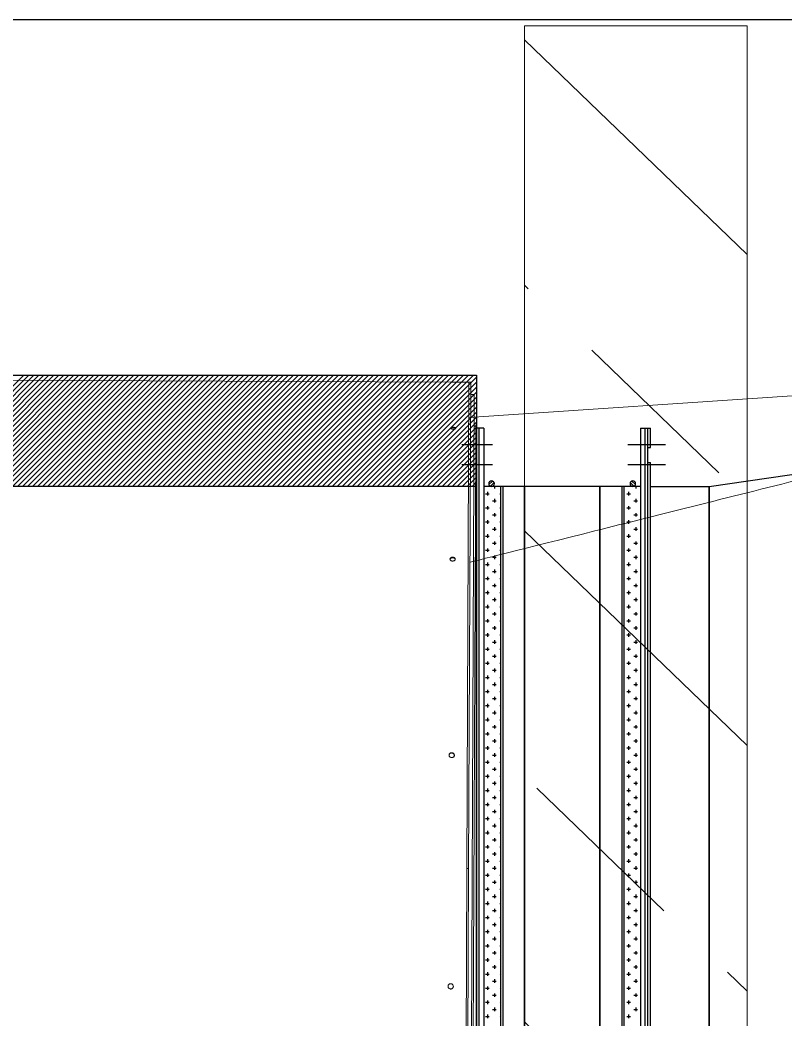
# Model space of a CAD drawing. Header units: millimetres. Extents: x -379292 to 1221486, y 92049 to 447512.
# Drawn here: x -116208 to -115521, y 275978 to 276876 of the extents above; entities that cross this region are included whole.
import ezdxf

# ---------------------------------------------------------------- set-up
doc = ezdxf.new("R2010")
doc.units = ezdxf.units.MM
doc.linetypes.add('CENTER', pattern=[2, 1.25, -0.25, 0.25, -0.25])
for name, color, linetype, lineweight in [('-M-YNGN-ZON2', 4, 'SP', 30), ('_Systemair', 3, 'Continuous', 30), ('_Systemair Ventilation Equipments', 7, 'Continuous', 30), ('Aironn-DEF', 7, 'Continuous', 0), ('Aironn-THF', 7, 'Continuous', 0), ('E_CT_KA', 4, 'Continuous', 9)]:
    doc.layers.add(name, color=color, linetype=linetype, lineweight=lineweight)
doc.layers.add('AIRONN ZONLAMA', color=4, linetype='Continuous')
doc.styles.add('CIZGI', font='tahoma.ttf', dxfattribs={"width": 0.8, "oblique": 20})
doc.styles.get("Standard").update_dxf_attribs({"font": 'segoeuil.ttf'})
doc.linetypes.add('SP', pattern='A,2,-0.1,["SP",CIZGI,S=0.14,R=0.2,X=0,Y=-0.07],-0.255', length=2.355)

# ---------------------------------------------------------------- blocks, each defined once
blk = doc.blocks.new('GFL 1000')
at = {"layer": '_Systemair Ventilation Equipments'}
for p, q in [((9522.706, 3733.756), (9522.706, 3735.506)), ((9522.956, 3735.506), (9522.706, 3735.506)), ((9522.956, 3735.506), (9522.706, 3735.506)), ((9522.956, 3733.756), (9522.956, 3735.506)), ((9522.706, 3628.106), (9522.706, 3732.406)), ((9522.956, 3628.106), (9522.956, 3732.406)), ((9517.456, 3630.256), (9517.456, 3730.256)), ((9522.706, 3730.256), (9517.456, 3730.256))]:
    blk.add_line(p, q, dxfattribs=at)
at = {"layer": '_Systemair Ventilation Equipments', "linetype": 'CENTER'}
for p, q in [((9522.956, 3733.756), (9522.706, 3733.756)), ((9522.956, 3732.406), (9522.706, 3732.406))]:
    blk.add_line(p, q, dxfattribs=at)
blk = doc.blocks.new('RSA 1000')
at = {"layer": '_Systemair Ventilation Equipments'}
for p, q in [((9723.068, 3740.256), (9623.068, 3740.256)), ((9623.068, 3740.256), (9623.068, 3620.256))]:
    blk.add_line(p, q, dxfattribs=at)
at = {"layer": '_Systemair Ventilation Equipments', "color": 7, "linetype": 'Continuous'}
for p, q in [((9623.068, 3740.256), (9623.068, 3730.256)), ((9623.068, 3730.256), (9723.068, 3730.256))]:
    blk.add_line(p, q, dxfattribs=at)
at = {"layer": '_Systemair Ventilation Equipments', "color": 3, "linetype": 'Continuous'}
for p, q in [((9632.894, 3730.256), (9623.068, 3740.082)), ((9633.343, 3730.256), (9623.343, 3740.256)), ((9633.792, 3730.256), (9623.792, 3740.256)), ((9634.241, 3730.256), (9624.241, 3740.256)), ((9634.69, 3730.256), (9624.69, 3740.256)), ((9635.139, 3730.256), (9625.139, 3740.256)), ((9635.588, 3730.256), (9625.588, 3740.256)), ((9636.037, 3730.256), (9626.037, 3740.256)), ((9636.486, 3730.256), (9626.486, 3740.256)), ((9636.935, 3730.256), (9626.935, 3740.256)), ((9637.385, 3730.256), (9627.385, 3740.256)), ((9637.834, 3730.256), (9627.834, 3740.256)), ((9638.283, 3730.256), (9628.283, 3740.256)), ((9638.732, 3730.256), (9628.732, 3740.256)), ((9639.181, 3730.256), (9629.181, 3740.256)), ((9639.63, 3730.256), (9629.63, 3740.256)), ((9640.079, 3730.256), (9630.079, 3740.256)), ((9640.528, 3730.256), (9630.528, 3740.256)), ((9640.977, 3730.256), (9630.977, 3740.256)), ((9641.426, 3730.256), (9631.426, 3740.256)), ((9641.875, 3730.256), (9631.875, 3740.256)), ((9642.324, 3730.256), (9632.324, 3740.256)), ((9642.773, 3730.256), (9632.773, 3740.256)), ((9643.222, 3730.256), (9633.222, 3740.256)), ((9643.671, 3730.256), (9633.671, 3740.256)), ((9644.12, 3730.256), (9634.12, 3740.256)), ((9644.569, 3730.256), (9634.569, 3740.256)), ((9645.018, 3730.256), (9635.018, 3740.256)), ((9645.467, 3730.256), (9635.467, 3740.256)), ((9645.916, 3730.256), (9635.916, 3740.256)), ((9646.365, 3730.256), (9636.365, 3740.256)), ((9646.814, 3730.256), (9636.814, 3740.256)), ((9647.263, 3730.256), (9637.263, 3740.256)), ((9647.712, 3730.256), (9637.712, 3740.256)), ((9648.161, 3730.256), (9638.161, 3740.256)), ((9648.61, 3730.256), (9638.61, 3740.256)), ((9649.059, 3730.256), (9639.059, 3740.256)), ((9649.508, 3730.256), (9639.508, 3740.256)), ((9649.957, 3730.256), (9639.957, 3740.256)), ((9650.406, 3730.256), (9640.406, 3740.256)), ((9650.855, 3730.256), (9640.855, 3740.256)), ((9651.304, 3730.256), (9641.304, 3740.256)), ((9651.753, 3730.256), (9641.753, 3740.256)), ((9652.202, 3730.256), (9642.202, 3740.256)), ((9652.651, 3730.256), (9642.651, 3740.256)), ((9653.1, 3730.256), (9643.1, 3740.256)), ((9653.549, 3730.256), (9643.549, 3740.256)), ((9653.998, 3730.256), (9643.998, 3740.256)), ((9654.447, 3730.256), (9644.447, 3740.256)), ((9654.896, 3730.256), (9644.896, 3740.256)), ((9655.345, 3730.256), (9645.345, 3740.256)), ((9655.794, 3730.256), (9645.794, 3740.256)), ((9656.243, 3730.256), (9646.243, 3740.256)), ((9656.692, 3730.256), (9646.692, 3740.256)), ((9657.141, 3730.256), (9647.141, 3740.256)), ((9657.59, 3730.256), (9647.59, 3740.256)), ((9658.039, 3730.256), (9648.039, 3740.256)), ((9658.488, 3730.256), (9648.488, 3740.256)), ((9658.937, 3730.256), (9648.937, 3740.256)), ((9659.386, 3730.256), (9649.386, 3740.256)), ((9659.835, 3730.256), (9649.835, 3740.256)), ((9660.284, 3730.256), (9650.284, 3740.256)), ((9660.733, 3730.256), (9650.733, 3740.256)), ((9661.182, 3730.256), (9651.182, 3740.256)), ((9661.631, 3730.256), (9651.631, 3740.256)), ((9662.08, 3730.256), (9652.08, 3740.256)), ((9662.529, 3730.256), (9652.529, 3740.256)), ((9662.978, 3730.256), (9652.978, 3740.256)), ((9663.427, 3730.256), (9653.427, 3740.256)), ((9663.876, 3730.256), (9653.876, 3740.256)), ((9664.325, 3730.256), (9654.325, 3740.256)), ((9664.774, 3730.256), (9654.774, 3740.256)), ((9665.223, 3730.256), (9655.223, 3740.256)), ((9665.672, 3730.256), (9655.672, 3740.256)), ((9666.121, 3730.256), (9656.121, 3740.256)), ((9666.57, 3730.256), (9656.57, 3740.256)), ((9667.019, 3730.256), (9657.019, 3740.256)), ((9667.468, 3730.256), (9657.468, 3740.256)), ((9667.917, 3730.256), (9657.917, 3740.256)), ((9668.366, 3730.256), (9658.366, 3740.256)), ((9668.815, 3730.256), (9658.815, 3740.256)), ((9669.264, 3730.256), (9659.264, 3740.256)), ((9669.713, 3730.256), (9659.713, 3740.256)), ((9670.162, 3730.256), (9660.162, 3740.256)), ((9670.611, 3730.256), (9660.611, 3740.256)), ((9671.06, 3730.256), (9661.06, 3740.256)), ((9671.509, 3730.256), (9661.509, 3740.256)), ((9671.958, 3730.256), (9661.958, 3740.256)), ((9672.407, 3730.256), (9662.407, 3740.256)), ((9672.857, 3730.256), (9662.857, 3740.256)), ((9673.306, 3730.256), (9663.306, 3740.256)), ((9673.755, 3730.256), (9663.755, 3740.256)), ((9632.445, 3730.256), (9623.068, 3739.633)), ((9631.996, 3730.256), (9623.068, 3739.184)), ((9631.547, 3730.256), (9623.068, 3738.735)), ((9631.098, 3730.256), (9623.068, 3738.286)), ((9630.649, 3730.256), (9623.068, 3737.837)), ((9630.2, 3730.256), (9623.068, 3737.388)), ((9629.751, 3730.256), (9623.068, 3736.939)), ((9629.302, 3730.256), (9623.068, 3736.49)), ((9628.853, 3730.256), (9623.068, 3736.041)), ((9628.404, 3730.256), (9623.068, 3735.592)), ((9627.955, 3730.256), (9623.068, 3735.143)), ((9627.506, 3730.256), (9623.068, 3734.694)), ((9627.057, 3730.256), (9623.068, 3734.245)), ((9626.608, 3730.256), (9623.068, 3733.796)), ((9626.159, 3730.256), (9623.068, 3733.347)), ((9625.71, 3730.256), (9623.068, 3732.898)), ((9625.261, 3730.256), (9623.068, 3732.449)), ((9624.812, 3730.256), (9623.068, 3732)), ((9624.363, 3730.256), (9623.068, 3731.551)), ((9623.914, 3730.256), (9623.068, 3731.102)), ((9623.465, 3730.256), (9623.068, 3730.653))]:
    blk.add_line(p, q, dxfattribs=at)
blk = doc.blocks.new('EVH 1000')
at = {"layer": '_Systemair Ventilation Equipments'}
for p, q in [((9874.527, 3625.006), (9874.527, 3735.506)), ((9875.177, 3735.506), (9874.527, 3735.506)), ((9875.177, 3735.506), (9874.527, 3735.506)), ((9874.777, 3625.006), (9874.777, 3735.506)), ((9875.177, 3735.506), (9875.177, 3625.006)), ((9889.277, 3735.506), (9889.277, 3625.006)), ((9889.277, 3735.506), (9889.927, 3735.506)), ((9889.277, 3735.506), (9889.927, 3735.506)), ((9889.677, 3625.006), (9889.677, 3735.506)), ((9889.927, 3625.006), (9889.927, 3735.506)), ((9872.953, 3734.006), (9876.322, 3734.006)), ((9888.479, 3734.006), (9891.246, 3734.006)), ((9872.953, 3732.206), (9876.322, 3732.206)), ((9888.479, 3732.206), (9891.246, 3732.206)), ((9875.968, 3730.739), (9875.644, 3730.415)), ((9888.486, 3730.739), (9888.81, 3730.415)), ((9875.177, 3730.256), (9889.277, 3730.256)), ((9875.621, 3730.206), (9875.621, 3730.078)), ((9876.11, 3730.597), (9875.786, 3730.273)), ((9876.256, 3729.76), (9876.256, 3729.443)), ((9876.677, 3730.256), (9876.677, 3630.106)), ((9876.877, 3730.256), (9876.877, 3630.106)), ((9878.827, 3680.256), (9878.827, 3730.256)), ((9878.877, 3730.256), (9878.877, 3630.106)), ((9885.627, 3730.256), (9885.627, 3630.106)), ((9885.627, 3680.256), (9885.627, 3730.256)), ((9887.577, 3730.256), (9887.577, 3630.106)), ((9887.777, 3730.256), (9887.777, 3630.106)), ((9888.321, 3730.206), (9888.321, 3730.078)), ((9888.344, 3730.597), (9888.668, 3730.273)), ((9888.956, 3729.76), (9888.956, 3729.443)), ((9875.78, 3728.966), (9875.463, 3728.966)), ((9875.621, 3729.125), (9875.621, 3728.808)), ((9876.415, 3729.601), (9876.098, 3729.601)), ((9887.845, 3729.601), (9887.778, 3729.601)), ((9888.48, 3728.966), (9888.163, 3728.966)), ((9888.321, 3729.125), (9888.321, 3728.808)), ((9889.115, 3729.601), (9888.798, 3729.601)), ((9876.415, 3728.331), (9876.098, 3728.331)), ((9876.256, 3728.49), (9876.256, 3728.173)), ((9887.845, 3728.331), (9887.779, 3728.331)), ((9889.115, 3728.331), (9888.798, 3728.331)), ((9888.956, 3728.49), (9888.956, 3728.173)), ((9875.78, 3727.696), (9875.463, 3727.696)), ((9875.621, 3727.855), (9875.621, 3727.538)), ((9876.256, 3727.22), (9876.256, 3726.903)), ((9888.48, 3727.696), (9888.163, 3727.696)), ((9888.321, 3727.855), (9888.321, 3727.538)), ((9888.956, 3727.22), (9888.956, 3726.903)), ((9875.78, 3726.426), (9875.463, 3726.426)), ((9875.621, 3726.585), (9875.621, 3726.268)), ((9876.415, 3727.061), (9876.098, 3727.061)), ((9887.845, 3727.061), (9887.78, 3727.061)), ((9888.48, 3726.426), (9888.163, 3726.426)), ((9888.321, 3726.585), (9888.321, 3726.268)), ((9889.115, 3727.061), (9888.798, 3727.061)), ((9875.621, 3725.315), (9875.621, 3724.998)), ((9876.415, 3725.791), (9876.098, 3725.791)), ((9876.256, 3725.95), (9876.256, 3725.633)), ((9887.845, 3725.791), (9887.782, 3725.791)), ((9888.321, 3725.315), (9888.321, 3724.998)), ((9889.115, 3725.791), (9888.798, 3725.791)), ((9888.956, 3725.95), (9888.956, 3725.633)), ((9875.78, 3725.156), (9875.463, 3725.156)), ((9876.415, 3724.521), (9876.098, 3724.521)), ((9876.256, 3724.68), (9876.256, 3724.363)), ((9887.845, 3724.521), (9887.783, 3724.521)), ((9888.48, 3725.156), (9888.163, 3725.156)), ((9889.115, 3724.521), (9888.798, 3724.521)), ((9888.956, 3724.68), (9888.956, 3724.363)), ((9875.78, 3723.886), (9875.463, 3723.886)), ((9875.621, 3724.045), (9875.621, 3723.728)), ((9888.48, 3723.886), (9888.163, 3723.886)), ((9888.321, 3724.045), (9888.321, 3723.728)), ((9875.78, 3722.616), (9875.463, 3722.616)), ((9875.621, 3722.775), (9875.621, 3722.458)), ((9876.415, 3723.251), (9876.098, 3723.251)), ((9876.256, 3723.41), (9876.256, 3723.093)), ((9887.845, 3723.251), (9887.784, 3723.251)), ((9888.48, 3722.616), (9888.163, 3722.616)), ((9888.321, 3722.775), (9888.321, 3722.458)), ((9889.115, 3723.251), (9888.798, 3723.251)), ((9888.956, 3723.41), (9888.956, 3723.093)), ((9876.415, 3721.981), (9876.098, 3721.981)), ((9876.256, 3722.14), (9876.256, 3721.823)), ((9887.845, 3721.981), (9887.785, 3721.981)), ((9889.115, 3721.981), (9888.798, 3721.981)), ((9888.956, 3722.14), (9888.956, 3721.823)), ((9875.78, 3721.346), (9875.463, 3721.346)), ((9875.621, 3721.505), (9875.621, 3721.188)), ((9876.256, 3720.87), (9876.256, 3720.553)), ((9888.48, 3721.346), (9888.163, 3721.346)), ((9888.321, 3721.505), (9888.321, 3721.188)), ((9888.956, 3720.87), (9888.956, 3720.553)), ((9875.78, 3720.076), (9875.463, 3720.076)), ((9875.621, 3720.235), (9875.621, 3719.918)), ((9876.415, 3720.711), (9876.098, 3720.711)), ((9887.845, 3720.711), (9887.787, 3720.711)), ((9888.48, 3720.076), (9888.163, 3720.076)), ((9888.321, 3720.235), (9888.321, 3719.918)), ((9889.115, 3720.711), (9888.798, 3720.711)), ((9876.415, 3719.441), (9876.098, 3719.441)), ((9876.256, 3719.6), (9876.256, 3719.283)), ((9887.845, 3719.441), (9887.788, 3719.441)), ((9889.115, 3719.441), (9888.798, 3719.441)), ((9888.956, 3719.6), (9888.956, 3719.283)), ((9875.78, 3718.806), (9875.463, 3718.806)), ((9875.621, 3718.965), (9875.621, 3718.648)), ((9876.415, 3718.171), (9876.098, 3718.171)), ((9876.256, 3718.33), (9876.256, 3718.013)), ((9887.845, 3718.171), (9887.789, 3718.171)), ((9888.48, 3718.806), (9888.163, 3718.806)), ((9888.321, 3718.965), (9888.321, 3718.648)), ((9889.115, 3718.171), (9888.798, 3718.171)), ((9888.956, 3718.33), (9888.956, 3718.013)), ((9875.78, 3717.536), (9875.463, 3717.536)), ((9875.621, 3717.695), (9875.621, 3717.378)), ((9888.48, 3717.536), (9888.163, 3717.536)), ((9888.321, 3717.695), (9888.321, 3717.378)), ((9875.621, 3716.425), (9875.621, 3716.108)), ((9876.415, 3716.901), (9876.098, 3716.901)), ((9876.256, 3717.06), (9876.256, 3716.743)), ((9887.845, 3716.901), (9887.791, 3716.901)), ((9888.321, 3716.425), (9888.321, 3716.108)), ((9889.115, 3716.901), (9888.798, 3716.901)), ((9888.956, 3717.06), (9888.956, 3716.743)), ((9875.78, 3716.266), (9875.463, 3716.266)), ((9876.415, 3715.631), (9876.098, 3715.631)), ((9876.256, 3715.79), (9876.256, 3715.473)), ((9887.845, 3715.631), (9887.792, 3715.631)), ((9888.48, 3716.266), (9888.163, 3716.266)), ((9889.115, 3715.631), (9888.798, 3715.631)), ((9888.956, 3715.79), (9888.956, 3715.473)), ((9875.78, 3714.996), (9875.463, 3714.996)), ((9875.621, 3715.155), (9875.621, 3714.838)), ((9876.256, 3714.52), (9876.256, 3714.203)), ((9888.48, 3714.996), (9888.163, 3714.996)), ((9888.321, 3715.155), (9888.321, 3714.838)), ((9888.956, 3714.52), (9888.956, 3714.203)), ((9875.78, 3713.726), (9875.463, 3713.726)), ((9875.621, 3713.885), (9875.621, 3713.568)), ((9876.415, 3714.361), (9876.098, 3714.361)), ((9887.845, 3714.361), (9887.793, 3714.361)), ((9888.48, 3713.726), (9888.163, 3713.726)), ((9888.321, 3713.885), (9888.321, 3713.568)), ((9889.115, 3714.361), (9888.798, 3714.361)), ((9876.415, 3713.091), (9876.098, 3713.091)), ((9876.256, 3713.25), (9876.256, 3712.933)), ((9887.845, 3713.091), (9887.794, 3713.091)), ((9889.115, 3713.091), (9888.798, 3713.091)), ((9888.956, 3713.25), (9888.956, 3712.933)), ((9875.78, 3712.456), (9875.463, 3712.456)), ((9875.621, 3712.615), (9875.621, 3712.298)), ((9876.415, 3711.821), (9876.098, 3711.821)), ((9876.256, 3711.98), (9876.256, 3711.663)), ((9887.845, 3711.821), (9887.796, 3711.821)), ((9888.48, 3712.456), (9888.163, 3712.456)), ((9888.321, 3712.615), (9888.321, 3712.298)), ((9889.115, 3711.821), (9888.798, 3711.821)), ((9888.956, 3711.98), (9888.956, 3711.663)), ((9875.78, 3711.186), (9875.463, 3711.186)), ((9875.621, 3711.345), (9875.621, 3711.028)), ((9888.48, 3711.186), (9888.163, 3711.186)), ((9888.321, 3711.345), (9888.321, 3711.028)), ((9875.621, 3710.075), (9875.621, 3709.758)), ((9876.415, 3710.551), (9876.098, 3710.551)), ((9876.256, 3710.71), (9876.256, 3710.393)), ((9887.845, 3710.551), (9887.797, 3710.551)), ((9888.321, 3710.075), (9888.321, 3709.758)), ((9889.115, 3710.551), (9888.798, 3710.551)), ((9888.956, 3710.71), (9888.956, 3710.393)), ((9875.78, 3709.916), (9875.463, 3709.916)), ((9876.415, 3709.281), (9876.098, 3709.281)), ((9876.256, 3709.44), (9876.256, 3709.123)), ((9887.845, 3709.281), (9887.798, 3709.281)), ((9888.48, 3709.916), (9888.163, 3709.916)), ((9889.115, 3709.281), (9888.798, 3709.281)), ((9888.956, 3709.44), (9888.956, 3709.123)), ((9875.78, 3708.646), (9875.463, 3708.646)), ((9875.621, 3708.805), (9875.621, 3708.488)), ((9888.48, 3708.646), (9888.163, 3708.646)), ((9888.321, 3708.805), (9888.321, 3708.488)), ((9875.78, 3707.376), (9875.463, 3707.376)), ((9875.621, 3707.535), (9875.621, 3707.218)), ((9876.415, 3708.011), (9876.098, 3708.011)), ((9876.256, 3708.17), (9876.256, 3707.853)), ((9887.845, 3708.011), (9887.799, 3708.011)), ((9888.48, 3707.376), (9888.163, 3707.376)), ((9888.321, 3707.535), (9888.321, 3707.218)), ((9889.115, 3708.011), (9888.798, 3708.011)), ((9888.956, 3708.17), (9888.956, 3707.853)), ((9876.415, 3706.741), (9876.098, 3706.741)), ((9876.256, 3706.9), (9876.256, 3706.583)), ((9887.845, 3706.741), (9887.801, 3706.741)), ((9889.115, 3706.741), (9888.798, 3706.741)), ((9888.956, 3706.9), (9888.956, 3706.583)), ((9875.78, 3706.106), (9875.463, 3706.106)), ((9875.621, 3706.265), (9875.621, 3705.948)), ((9876.256, 3705.63), (9876.256, 3705.313)), ((9888.48, 3706.106), (9888.163, 3706.106)), ((9888.321, 3706.265), (9888.321, 3705.948)), ((9888.956, 3705.63), (9888.956, 3705.313)), ((9875.78, 3704.836), (9875.463, 3704.836)), ((9875.621, 3704.995), (9875.621, 3704.678)), ((9876.415, 3705.471), (9876.098, 3705.471)), ((9887.845, 3705.471), (9887.802, 3705.471)), ((9888.48, 3704.836), (9888.163, 3704.836)), ((9888.321, 3704.995), (9888.321, 3704.678)), ((9889.115, 3705.471), (9888.798, 3705.471)), ((9875.621, 3703.725), (9875.621, 3703.408)), ((9876.415, 3704.201), (9876.098, 3704.201)), ((9876.256, 3704.36), (9876.256, 3704.043)), ((9887.845, 3704.201), (9887.803, 3704.201)), ((9888.321, 3703.725), (9888.321, 3703.408)), ((9889.115, 3704.201), (9888.798, 3704.201)), ((9888.956, 3704.36), (9888.956, 3704.043)), ((9875.78, 3703.566), (9875.463, 3703.566)), ((9876.415, 3702.931), (9876.098, 3702.931)), ((9876.256, 3703.09), (9876.256, 3702.773)), ((9887.845, 3702.931), (9887.804, 3702.931)), ((9888.48, 3703.566), (9888.163, 3703.566)), ((9889.115, 3702.931), (9888.798, 3702.931)), ((9888.956, 3703.09), (9888.956, 3702.773)), ((9875.78, 3702.296), (9875.463, 3702.296)), ((9875.621, 3702.455), (9875.621, 3702.138)), ((9888.48, 3702.296), (9888.163, 3702.296)), ((9888.321, 3702.455), (9888.321, 3702.138)), ((9875.78, 3701.026), (9875.463, 3701.026)), ((9875.621, 3701.185), (9875.621, 3700.868)), ((9876.415, 3701.661), (9876.098, 3701.661)), ((9876.256, 3701.82), (9876.256, 3701.503)), ((9887.845, 3701.661), (9887.806, 3701.661)), ((9888.48, 3701.026), (9888.163, 3701.026)), ((9888.321, 3701.185), (9888.321, 3700.868)), ((9889.115, 3701.661), (9888.798, 3701.661)), ((9888.956, 3701.82), (9888.956, 3701.503)), ((9876.415, 3700.391), (9876.098, 3700.391)), ((9876.256, 3700.55), (9876.256, 3700.233)), ((9887.845, 3700.391), (9887.807, 3700.391)), ((9889.115, 3700.391), (9888.798, 3700.391)), ((9888.956, 3700.55), (9888.956, 3700.233)), ((9875.78, 3699.756), (9875.463, 3699.756)), ((9875.621, 3699.915), (9875.621, 3699.598)), ((9876.256, 3699.28), (9876.256, 3698.963)), ((9888.48, 3699.756), (9888.163, 3699.756)), ((9888.321, 3699.915), (9888.321, 3699.598)), ((9888.956, 3699.28), (9888.956, 3698.963)), ((9875.78, 3698.486), (9875.463, 3698.486)), ((9875.621, 3698.645), (9875.621, 3698.328)), ((9876.415, 3699.121), (9876.098, 3699.121)), ((9887.845, 3699.121), (9887.808, 3699.121)), ((9888.48, 3698.486), (9888.163, 3698.486)), ((9888.321, 3698.645), (9888.321, 3698.328)), ((9889.115, 3699.121), (9888.798, 3699.121)), ((9875.145, 3697.851), (9875.145, 3697.851)), ((9876.415, 3697.851), (9876.098, 3697.851)), ((9876.256, 3698.01), (9876.256, 3697.693)), ((9887.845, 3697.851), (9887.81, 3697.851)), ((9889.115, 3697.851), (9888.798, 3697.851)), ((9888.956, 3698.01), (9888.956, 3697.693)), ((9875.145, 3696.581), (9875.144, 3696.581)), ((9875.78, 3697.216), (9875.463, 3697.216)), ((9875.621, 3697.375), (9875.621, 3697.058)), ((9876.415, 3696.581), (9876.098, 3696.581)), ((9876.256, 3696.74), (9876.256, 3696.423)), ((9887.845, 3696.581), (9887.811, 3696.581)), ((9888.48, 3697.216), (9888.163, 3697.216)), ((9888.321, 3697.375), (9888.321, 3697.058)), ((9889.115, 3696.581), (9888.798, 3696.581)), ((9888.956, 3696.74), (9888.956, 3696.423)), ((9875.78, 3695.946), (9875.463, 3695.946)), ((9875.621, 3696.105), (9875.621, 3695.788)), ((9888.48, 3695.946), (9888.163, 3695.946)), ((9888.321, 3696.105), (9888.321, 3695.788)), ((9875.145, 3695.311), (9875.142, 3695.311)), ((9875.621, 3694.835), (9875.621, 3694.518)), ((9876.415, 3695.311), (9876.098, 3695.311)), ((9876.256, 3695.47), (9876.256, 3695.153)), ((9887.845, 3695.311), (9887.812, 3695.311)), ((9888.321, 3694.835), (9888.321, 3694.518)), ((9889.115, 3695.311), (9888.798, 3695.311)), ((9888.956, 3695.47), (9888.956, 3695.153)), ((9875.145, 3694.041), (9875.141, 3694.041)), ((9875.78, 3694.676), (9875.463, 3694.676)), ((9876.415, 3694.041), (9876.098, 3694.041)), ((9876.256, 3694.2), (9876.256, 3693.883)), ((9887.845, 3694.041), (9887.813, 3694.041)), ((9888.48, 3694.676), (9888.163, 3694.676)), ((9889.115, 3694.041), (9888.798, 3694.041)), ((9888.956, 3694.2), (9888.956, 3693.883)), ((9875.78, 3693.406), (9875.463, 3693.406)), ((9875.621, 3693.565), (9875.621, 3693.248)), ((9888.48, 3693.406), (9888.163, 3693.406)), ((9888.321, 3693.565), (9888.321, 3693.248)), ((9875.145, 3692.771), (9875.14, 3692.771)), ((9875.78, 3692.136), (9875.463, 3692.136)), ((9875.621, 3692.295), (9875.621, 3691.978)), ((9876.415, 3692.771), (9876.098, 3692.771)), ((9876.256, 3692.93), (9876.256, 3692.613)), ((9887.845, 3692.771), (9887.815, 3692.771)), ((9888.48, 3692.136), (9888.163, 3692.136)), ((9888.321, 3692.295), (9888.321, 3691.978)), ((9889.115, 3692.771), (9888.798, 3692.771)), ((9888.956, 3692.93), (9888.956, 3692.613)), ((9875.145, 3691.501), (9875.138, 3691.501)), ((9876.415, 3691.501), (9876.098, 3691.501)), ((9876.256, 3691.66), (9876.256, 3691.343)), ((9887.845, 3691.501), (9887.816, 3691.501)), ((9889.115, 3691.501), (9888.798, 3691.501)), ((9888.956, 3691.66), (9888.956, 3691.343)), ((9875.78, 3690.866), (9875.463, 3690.866)), ((9875.621, 3691.025), (9875.621, 3690.708)), ((9876.256, 3690.39), (9876.256, 3690.073)), ((9888.48, 3690.866), (9888.163, 3690.866)), ((9888.321, 3691.025), (9888.321, 3690.708)), ((9888.956, 3690.39), (9888.956, 3690.073)), ((9875.145, 3690.231), (9875.137, 3690.231)), ((9875.78, 3689.596), (9875.463, 3689.596)), ((9875.621, 3689.755), (9875.621, 3689.438)), ((9876.415, 3690.231), (9876.098, 3690.231)), ((9887.845, 3690.231), (9887.817, 3690.231)), ((9888.48, 3689.596), (9888.163, 3689.596)), ((9888.321, 3689.755), (9888.321, 3689.438)), ((9889.115, 3690.231), (9888.798, 3690.231)), ((9875.145, 3688.961), (9875.136, 3688.961)), ((9875.621, 3688.485), (9875.621, 3688.168)), ((9876.415, 3688.961), (9876.098, 3688.961)), ((9876.256, 3689.12), (9876.256, 3688.803)), ((9887.845, 3688.961), (9887.818, 3688.961)), ((9888.321, 3688.485), (9888.321, 3688.168)), ((9889.115, 3688.961), (9888.798, 3688.961)), ((9888.956, 3689.12), (9888.956, 3688.803)), ((9875.145, 3687.691), (9875.135, 3687.691)), ((9875.78, 3688.326), (9875.463, 3688.326)), ((9876.415, 3687.691), (9876.098, 3687.691)), ((9876.256, 3687.85), (9876.256, 3687.533)), ((9887.845, 3687.691), (9887.82, 3687.691)), ((9888.48, 3688.326), (9888.163, 3688.326)), ((9889.115, 3687.691), (9888.798, 3687.691)), ((9888.956, 3687.85), (9888.956, 3687.533)), ((9875.78, 3687.056), (9875.463, 3687.056)), ((9875.621, 3687.215), (9875.621, 3686.898)), ((9888.48, 3687.056), (9888.163, 3687.056)), ((9888.321, 3687.215), (9888.321, 3686.898)), ((9875.145, 3686.421), (9875.133, 3686.421)), ((9875.78, 3685.786), (9875.463, 3685.786)), ((9875.621, 3685.945), (9875.621, 3685.628)), ((9876.415, 3686.421), (9876.098, 3686.421)), ((9876.256, 3686.58), (9876.256, 3686.263)), ((9887.845, 3686.421), (9887.821, 3686.421)), ((9888.48, 3685.786), (9888.163, 3685.786)), ((9888.321, 3685.945), (9888.321, 3685.628)), ((9889.115, 3686.421), (9888.798, 3686.421)), ((9888.956, 3686.58), (9888.956, 3686.263)), ((9875.145, 3685.151), (9875.132, 3685.151)), ((9876.415, 3685.151), (9876.098, 3685.151)), ((9876.256, 3685.31), (9876.256, 3684.993)), ((9887.845, 3685.151), (9887.822, 3685.151)), ((9889.115, 3685.151), (9888.798, 3685.151)), ((9888.956, 3685.31), (9888.956, 3684.993)), ((9875.78, 3684.516), (9875.463, 3684.516)), ((9875.621, 3684.675), (9875.621, 3684.358)), ((9876.256, 3684.04), (9876.256, 3683.723)), ((9888.48, 3684.516), (9888.163, 3684.516)), ((9888.321, 3684.675), (9888.321, 3684.358)), ((9888.956, 3684.04), (9888.956, 3683.723)), ((9875.145, 3683.881), (9875.131, 3683.881)), ((9875.78, 3683.246), (9875.463, 3683.246)), ((9875.621, 3683.405), (9875.621, 3683.088)), ((9876.415, 3683.881), (9876.098, 3683.881)), ((9887.845, 3683.881), (9887.824, 3683.881)), ((9888.48, 3683.246), (9888.163, 3683.246)), ((9888.321, 3683.405), (9888.321, 3683.088)), ((9889.115, 3683.881), (9888.798, 3683.881)), ((9875.145, 3682.611), (9875.13, 3682.611)), ((9876.415, 3682.611), (9876.098, 3682.611)), ((9876.256, 3682.77), (9876.256, 3682.453)), ((9887.845, 3682.611), (9887.825, 3682.611)), ((9889.115, 3682.611), (9888.798, 3682.611)), ((9888.956, 3682.77), (9888.956, 3682.453))]:
    blk.add_line(p, q, dxfattribs=at)
for centre in [(9875.877, 3730.506), (9888.577, 3730.506)]:
    blk.add_circle(centre, 0.25, dxfattribs=at)
blk = doc.blocks.new('RED 1000')
at = {"layer": '_Systemair Ventilation Equipments', "color": 2}
for q in [(9805.334, 1434.633), (9847.334, 1328.633)]:
    blk.add_line((9847.334, 1428.633), q, dxfattribs=at)
blk = doc.blocks.new('wdsdfgf')
at = {"layer": '_Systemair Ventilation Equipments', "xscale": 10, "yscale": 10, "zscale": 10}
for name, p in [('RSA 1000', (1476.09, -21481.39)), ('RED 1000', (-975.57, 1534.85)), ('GFL 1000', (2323.22, -21481.39)), ('EVH 1000', (-1192.5, -21481.39))]:
    blk.add_blockref(name, p, dxfattribs=at)
blk = doc.blocks.new('OtoParkBodrumKatMimari')
at = {"layer": '_Systemair', "color": 7, "xscale": -1}
blk.add_blockref('wdsdfgf', (228263.66, 159817.03), dxfattribs=at)
blk = doc.blocks.new('A$C69E5DB5D')
at = {"layer": '-M-YNGN-ZON2', "ltscale": 500}
blk.add_line((-719.943, 3215.675), (-901.12, 3215.675), dxfattribs=at)
blk = doc.blocks.new('*U723')
h = blk.add_hatch()
h.set_pattern_fill('ANSI33', color=0, scale=50, angle=1, style=0)
h.paths.add_polyline_path([(-7451.3, 200), (601.57, 200), (601.57, 0), (-7451.3, 0)])
at = {"color": 0}
blk.add_lwpolyline([(-7451.3, 200), (601.57, 200), (601.57, 0), (-7451.3, 0)], close=True, dxfattribs=at)
at = {"ltscale": 25, "flags": 1}
for tag, p in [('YUKSEKLIK', (-228.63, -148.71)), ('KALINLIK', (-228.63, -213.32))]:
    blk.add_attdef(tag, p, '', height=50, dxfattribs=at)
blk = doc.blocks.new('TF1000-2')
at = {"layer": 'Aironn-THF', "color": 2, "linetype": 'Continuous', "lineweight": 15}
blk.add_line((19519.762, 4563.671), (19524.7, 4493.77), dxfattribs=at)
at = {"layer": 'Aironn-THF', "color": 7, "linetype": 'Continuous', "lineweight": 15}
for p, q in [((19522.642, 4494.25), (19522.641, 4493.93)), ((19629.054, 4494.212), (19522.642, 4494.25)), ((19525.478, 4494.409), (19525.478, 4494.299)), ((19521.521, 4493.931), (19521.521, 4493.771)), ((19521.521, 4493.931), (19565.249, 4493.915)), ((19521.521, 4493.771), (19565.249, 4493.755)), ((19521.537, 4493.771), (19521.537, 4492.611)), ((19565.249, 4493.755), (19565.249, 4493.915)), ((19565.249, 4493.915), (19629.13, 4493.892)), ((19565.249, 4493.755), (19629.13, 4493.732)), ((19521.537, 4492.611), (19521.533, 4492.611)), ((19521.537, 4492.131), (19521.502, 4395.56)), ((19521.533, 4492.131), (19521.537, 4492.131))]:
    blk.add_line(p, q, dxfattribs=at)
blk.add_arc((19525.362, 4494.409), 0.16, 269.9795, 359.9795, dxfattribs=at)
at = {"layer": 'Aironn-THF', "color": 2, "linetype": 'Continuous', "lineweight": 15}
blk.add_open_spline([(19537.714, 4493.925), (19537.714, 4493.925), (19535.04, 4504.412), (19528.228, 4531.085), (19523.114, 4551.086), (19519.705, 4564.421)], degree=3, knots=[0, 0, 0, 0, 0.25, 0.5, 1, 1, 1, 1], dxfattribs=at)
at = {"layer": 'Aironn-THF', "color": 7, "linetype": 'Continuous', "lineweight": 15}
for points, knots in [([(19540.142, 4494.404), (19539.654, 4494.404), (19538.68, 4494.405), (19537.294, 4494.405), (19535.969, 4494.406), (19534.701, 4494.406), (19533.498, 4494.407), (19532.36, 4494.407), (19531.299, 4494.407), (19530.33, 4494.408), (19529.453, 4494.408), (19528.664, 4494.408), (19527.955, 4494.409), (19527.323, 4494.409), (19526.774, 4494.409), (19526.308, 4494.409), (19525.934, 4494.409), (19525.652, 4494.409), (19525.467, 4494.409), (19525.37, 4494.409), (19525.371, 4494.409), (19525.372, 4494.409)], [0, 0, 0, 0, 0.052819, 0.105638, 0.158823, 0.212008, 0.26635, 0.320692, 0.375434, 0.430176, 0.482995, 0.535814, 0.589, 0.642187, 0.696532, 0.750878, 0.805625, 0.860371, 0.913143, 0.965914, 1, 1, 1, 1]), ([(19611.554, 4494.379), (19611.052, 4494.379), (19610.049, 4494.379), (19608.468, 4494.38), (19606.835, 4494.38), (19605.132, 4494.381), (19603.36, 4494.382), (19601.52, 4494.382), (19599.633, 4494.383), (19597.722, 4494.384), (19595.79, 4494.384), (19593.841, 4494.385), (19591.861, 4494.386), (19589.835, 4494.386), (19587.764, 4494.387), (19585.651, 4494.388), (19583.52, 4494.389), (19581.396, 4494.389), (19579.283, 4494.39), (19577.185, 4494.391), (19575.084, 4494.392), (19572.965, 4494.392), (19570.831, 4494.393), (19568.685, 4494.394), (19566.552, 4494.395), (19564.457, 4494.396), (19562.403, 4494.396), (19560.391, 4494.397), (19558.406, 4494.398), (19556.432, 4494.398), (19554.475, 4494.399), (19552.537, 4494.4), (19550.642, 4494.4), (19548.775, 4494.401), (19546.943, 4494.402), (19545.147, 4494.402), (19543.411, 4494.403), (19541.734, 4494.404), (19540.672, 4494.404), (19540.142, 4494.404)], [0, 0, 0, 0, 0.02649, 0.053002, 0.079515, 0.106004, 0.133263, 0.160546, 0.18783, 0.215088, 0.241578, 0.268091, 0.294604, 0.321094, 0.348355, 0.37564, 0.402926, 0.430187, 0.456653, 0.483142, 0.509631, 0.536097, 0.563332, 0.590593, 0.617853, 0.645088, 0.671542, 0.698019, 0.724496, 0.75095, 0.778171, 0.805417, 0.832664, 0.859885, 0.887881, 0.915917, 0.943967, 0.972004, 1, 1, 1, 1]), ([(19521.537, 4492.131), (19521.537, 4492.134), (19521.537, 4492.141), (19521.537, 4492.197), (19521.537, 4492.276), (19521.537, 4492.347), (19521.537, 4492.399), (19521.537, 4492.438), (19521.537, 4492.489), (19521.537, 4492.539), (19521.537, 4492.576), (19521.537, 4492.604), (19521.537, 4492.608), (19521.537, 4492.611)], [0, 0, 0, 0, 0.124744, 0.249487, 0.374231, 0.498975, 0.529735, 0.581799, 0.65511, 0.749586, 0.8251, 0.892079, 1, 1, 1, 1]), ([(19525.671, 4492.609), (19525.659, 4492.606), (19525.635, 4492.598), (19525.604, 4492.543), (19525.584, 4492.464), (19525.579, 4492.393), (19525.58, 4492.341), (19525.583, 4492.302), (19525.59, 4492.25), (19525.604, 4492.201), (19525.622, 4492.164), (19525.644, 4492.136), (19525.66, 4492.132), (19525.671, 4492.129)], [0, 0, 0, 0, 0.124805, 0.249609, 0.374414, 0.499219, 0.52993, 0.581946, 0.655209, 0.749637, 0.825128, 0.892091, 1, 1, 1, 1]), ([(19525.701, 4492.593), (19525.697, 4492.591), (19525.684, 4492.582), (19525.664, 4492.54), (19525.646, 4492.474), (19525.637, 4492.395), (19525.639, 4492.313), (19525.652, 4492.238), (19525.672, 4492.176), (19525.691, 4492.153), (19525.7, 4492.142)], [0, 0, 0, 0, 0.051426, 0.187158, 0.322892, 0.458625, 0.594357, 0.730089, 0.865821, 1, 1, 1, 1]), ([(19525.671, 4492.129), (19525.683, 4492.133), (19525.707, 4492.14), (19525.738, 4492.195), (19525.755, 4492.262), (19525.761, 4492.315), (19525.763, 4492.342), (19525.763, 4492.356), (19525.763, 4492.362), (19525.763, 4492.366), (19525.763, 4492.368), (19525.763, 4492.368), (19525.763, 4492.369), (19525.763, 4492.369), (19525.763, 4492.377), (19525.763, 4492.398), (19525.76, 4492.436), (19525.752, 4492.488), (19525.738, 4492.538), (19525.72, 4492.574), (19525.698, 4492.602), (19525.681, 4492.607), (19525.671, 4492.609)], [0, 0, 0, 0, 0.124746, 0.249492, 0.374238, 0.436913, 0.468289, 0.483981, 0.491828, 0.495752, 0.497713, 0.498694, 0.499185, 0.49943, 0.499508, 0.530298, 0.582378, 0.65569, 0.750104, 0.82543, 0.89226, 1, 1, 1, 1]), ([(19537.444, 4492.605), (19537.422, 4492.601), (19537.377, 4492.594), (19537.321, 4492.539), (19537.283, 4492.459), (19537.273, 4492.388), (19537.275, 4492.337), (19537.28, 4492.298), (19537.294, 4492.246), (19537.32, 4492.197), (19537.353, 4492.16), (19537.394, 4492.132), (19537.425, 4492.128), (19537.444, 4492.125)], [0, 0, 0, 0, 0.124805, 0.249609, 0.374414, 0.499219, 0.52993, 0.581946, 0.655209, 0.749637, 0.825128, 0.892091, 1, 1, 1, 1]), ([(19537.489, 4492.602), (19537.483, 4492.603), (19537.457, 4492.606), (19537.413, 4492.584), (19537.366, 4492.537), (19537.333, 4492.47), (19537.318, 4492.391), (19537.321, 4492.309), (19537.344, 4492.233), (19537.383, 4492.173), (19537.433, 4492.132), (19537.471, 4492.128), (19537.489, 4492.125)], [0, 0, 0, 0, 0.036868, 0.144259, 0.251651, 0.359043, 0.466436, 0.573828, 0.681219, 0.788611, 0.896004, 1, 1, 1, 1]), ([(19537.444, 4492.125), (19537.466, 4492.129), (19537.51, 4492.136), (19537.567, 4492.191), (19537.599, 4492.258), (19537.61, 4492.31), (19537.613, 4492.338), (19537.614, 4492.351), (19537.614, 4492.358), (19537.614, 4492.362), (19537.614, 4492.363), (19537.614, 4492.364), (19537.614, 4492.365), (19537.614, 4492.365), (19537.614, 4492.373), (19537.613, 4492.393), (19537.608, 4492.432), (19537.594, 4492.484), (19537.568, 4492.533), (19537.535, 4492.57), (19537.494, 4492.598), (19537.463, 4492.602), (19537.444, 4492.605)], [0, 0, 0, 0, 0.124746, 0.249492, 0.374238, 0.436913, 0.468289, 0.483981, 0.491828, 0.495752, 0.497713, 0.498694, 0.499185, 0.49943, 0.499508, 0.530298, 0.582378, 0.65569, 0.750104, 0.82543, 0.89226, 1, 1, 1, 1]), ([(19555.063, 4492.599), (19555.034, 4492.595), (19554.976, 4492.588), (19554.903, 4492.532), (19554.853, 4492.453), (19554.84, 4492.382), (19554.843, 4492.33), (19554.849, 4492.292), (19554.868, 4492.24), (19554.902, 4492.19), (19554.945, 4492.153), (19554.998, 4492.125), (19555.038, 4492.121), (19555.063, 4492.119)], [0, 0, 0, 0, 0.124805, 0.249609, 0.374414, 0.499219, 0.52993, 0.581946, 0.655209, 0.749637, 0.825128, 0.892091, 1, 1, 1, 1]), ([(19555.088, 4492.596), (19555.079, 4492.596), (19555.046, 4492.6), (19554.989, 4492.577), (19554.927, 4492.531), (19554.884, 4492.463), (19554.863, 4492.384), (19554.868, 4492.302), (19554.898, 4492.227), (19554.949, 4492.166), (19555.015, 4492.126), (19555.064, 4492.121), (19555.088, 4492.119)], [0, 0, 0, 0, 0.036868, 0.144259, 0.251651, 0.359043, 0.466436, 0.573828, 0.681219, 0.788611, 0.896004, 1, 1, 1, 1]), ([(19555.063, 4492.119), (19555.092, 4492.122), (19555.15, 4492.129), (19555.224, 4492.185), (19555.266, 4492.251), (19555.28, 4492.304), (19555.284, 4492.331), (19555.285, 4492.345), (19555.285, 4492.352), (19555.285, 4492.355), (19555.285, 4492.357), (19555.285, 4492.358), (19555.285, 4492.358), (19555.285, 4492.359), (19555.285, 4492.366), (19555.284, 4492.387), (19555.278, 4492.426), (19555.259, 4492.477), (19555.225, 4492.527), (19555.182, 4492.564), (19555.129, 4492.592), (19555.088, 4492.596), (19555.063, 4492.599)], [0, 0, 0, 0, 0.124746, 0.249492, 0.374238, 0.436913, 0.468289, 0.483981, 0.491828, 0.495752, 0.497713, 0.498694, 0.499185, 0.49943, 0.499508, 0.530298, 0.582378, 0.65569, 0.750104, 0.82543, 0.89226, 1, 1, 1, 1]), ([(19575.847, 4492.591), (19575.816, 4492.588), (19575.753, 4492.58), (19575.673, 4492.525), (19575.619, 4492.446), (19575.605, 4492.375), (19575.608, 4492.323), (19575.615, 4492.284), (19575.635, 4492.233), (19575.672, 4492.183), (19575.719, 4492.146), (19575.776, 4492.118), (19575.82, 4492.114), (19575.847, 4492.111)], [0, 0, 0, 0, 0.124805, 0.249609, 0.374414, 0.499219, 0.52993, 0.581946, 0.655209, 0.749637, 0.825128, 0.892091, 1, 1, 1, 1]), ([(19575.847, 4492.111), (19575.878, 4492.115), (19575.941, 4492.122), (19576.021, 4492.177), (19576.066, 4492.244), (19576.082, 4492.297), (19576.086, 4492.324), (19576.087, 4492.338), (19576.087, 4492.344), (19576.087, 4492.348), (19576.087, 4492.35), (19576.087, 4492.35), (19576.087, 4492.351), (19576.087, 4492.351), (19576.087, 4492.359), (19576.086, 4492.38), (19576.079, 4492.418), (19576.059, 4492.47), (19576.022, 4492.52), (19575.975, 4492.556), (19575.918, 4492.584), (19575.874, 4492.589), (19575.847, 4492.591)], [0, 0, 0, 0, 0.124746, 0.249492, 0.374238, 0.436913, 0.468289, 0.483981, 0.491828, 0.495752, 0.497713, 0.498694, 0.499185, 0.49943, 0.499508, 0.530298, 0.582378, 0.65569, 0.750104, 0.82543, 0.89226, 1, 1, 1, 1])]:
    blk.add_open_spline(points, degree=3, knots=knots, dxfattribs=at)
blk = doc.blocks.new('jhjhl')
at = {"layer": 'Aironn-DEF', "color": 0}
blk.add_blockref('TF1000-2', (16001.908, 8863.365), dxfattribs=at)

msp = doc.modelspace()

# ---------------------------------------------------------------- block references
at = {"color": 8}
msp.add_blockref('OtoParkBodrumKatMimari', (-246354.82, 100818.76), dxfattribs=at)

# ---------------------------------------------------------------- next in the draw order: block references
at = {"layer": '-M-YNGN-ZON2', "ltscale": 25, "xscale": 10, "yscale": 10, "zscale": 10}
msp.add_blockref('A$C69E5DB5D', (-107645.85, 244719.52), dxfattribs=at)
at = {"layer": 'AIRONN ZONLAMA', "color": 0, "xscale": 9.999999999999979, "yscale": 9.999999999999979, "zscale": 9.999999999999979, "rotation": 269.763231806499}
msp.add_blockref('jhjhl', (-247906.97, 632333.96), dxfattribs=at)
at = {"layer": 'E_CT_KA', "color": 5, "rotation": 270}
msp.add_blockref('*U723', (-115754.82, 269419.81), dxfattribs=at)

doc.saveas('drawing.dxf')
